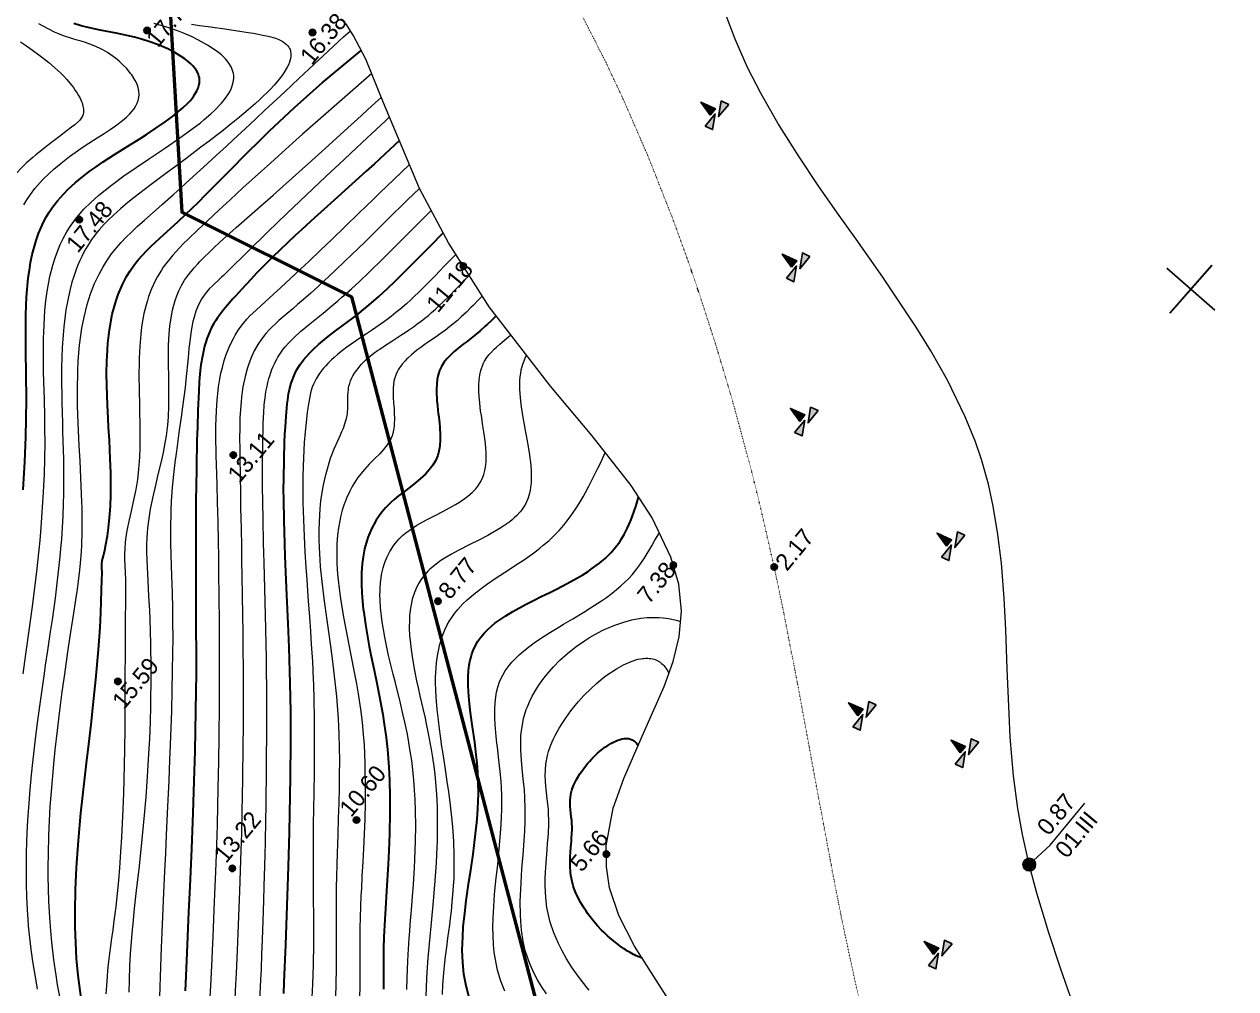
# Model space of a CAD drawing. Header units: millimetres. Extents: x -2893842 to -949497, y -1203244 to 262218.
# Drawn here: x -1978376 to -1921359, y -216371 to -170964 of the extents above; entities that cross this region are included whole.
import ezdxf

# ---------------------------------------------------------------- set-up
doc = ezdxf.new("R2010")
doc.units = ezdxf.units.MM
doc.linetypes.add('g5_366', pattern=[0.85, 0.1, -0.75])
doc.layers.get('0').update_dxf_attribs({"lineweight": 5})
for name, color, linetype in [('!!!_ Размеры', 7, 'Continuous'), ('02_сетка', 253, 'Continuous'), ('10_Границы покрытий и угодий', 253, 'Continuous'), ('11_Гидрография', 253, 'Continuous'), ('12_Рельеф', 253, 'Continuous'), ('19_Горизонтали', 253, 'Continuous'), ('61_Отметки высоты поверхности', 253, 'Continuous'), ('62_Отметки высоты уреза воды и дна водоемов', 253, 'Continuous'), ('65_Границы', 253, 'Continuous')]:
    doc.layers.add(name, color=color, linetype=linetype)
doc.styles.add('LIKE17', font='d431.shx')
doc.styles.add('LIKE36', font='pragmai.shx')
doc.linetypes.add('g5_332', pattern='A,0.001,[18,GUGK_2005.shx,S=10,R=180,X=0,Y=0],0.5', length=0.501)

# ---------------------------------------------------------------- blocks, each defined once
blk = doc.blocks.new('BL_333')
at = {"color": 0}
for p, q in [((0, -3), (0, 3)), ((-3, 0), (3, 0))]:
    blk.add_line(p, q, dxfattribs=at)
blk = doc.blocks.new('g5_330')
blk.add_hatch(color=0).paths.add_polyline_path([(-0.15, 0, 1), (0.15, 0, 1)])
at = {"color": 0}
blk.add_circle((0, 0), 0.15, dxfattribs=at)
blk = doc.blocks.new('g5_213')
h = blk.add_hatch(color=255)
edge = h.paths.add_edge_path()
edge.add_arc((0, 0), 0.263, 0, 360)
at = {"color": 92}
blk.add_circle((0, 0), 0.3, dxfattribs=at)
blk = doc.blocks.new('g5_348b')
for points in [[(-0.194, 0.15), (0.194, 0.15), (0, 0.874)], [(-0.75, 0), (-0.649, -0.375), (0, 0)], [(0.75, -0.2), (0.649, 0.175), (0, -0.2)]]:
    blk.add_hatch(color=0).paths.add_polyline_path(points)
at = {"color": 0}
for points in [[(-0.194, 0.15), (0.194, 0.15), (0, 0.874)], [(-0.75, 0), (-0.649, -0.375), (0, 0)], [(0.75, -0.2), (0.649, 0.175), (0, -0.2)]]:
    blk.add_lwpolyline(points, close=True, dxfattribs=at)
blk = doc.blocks.new('Топо_07.04.17')
at = {"layer": '02_сетка', "linetype": 'Continuous'}
for p, q in [((-2411, -71739), (-4428, -69517)), ((-4530, -71636), (-2309, -69620))]:
    blk.add_line(p, q, dxfattribs=at)
at = {"layer": '10_Границы покрытий и угодий', "linetype": 'Continuous', "lineweight": 20}
blk.add_lwpolyline([(-12635, -103790), (-13119, -101687), (-13479, -99981), (-13826, -98064), (-14026, -96684), (-14179, -95243), (-14259, -94002), (-14287, -92455), (-14234, -90617), (-14172, -89523), (-14018, -87407), (-13879, -85570), (-13788, -84094), (-13731, -82434), (-13737, -81076), (-13807, -79723), (-13917, -78672), (-14113, -77480), (-14302, -76625), (-14643, -75401), (-15280, -73593), (-15897, -72134), (-16455, -70944), (-17758, -68423), (-18808, -66509), (-19531, -65197), (-20292, -63792), (-21036, -62357), (-21843, -60676), (-22473, -59210), (-22966, -57897), (-23405, -56510), (-23756, -55152)], dxfattribs=at)
at = {"layer": '10_Границы покрытий и угодий', "linetype": 'g5_366', "lineweight": 20}
blk.add_lwpolyline([(-22417, -104326), (-22753, -101549), (-23047, -98605), (-23184, -97002), (-23520, -92443), (-23896, -87005), (-24191, -83328), (-24373, -81409), (-24725, -78301), (-24972, -76451), (-25449, -73354), (-25881, -70926), (-26379, -68434), (-26756, -66718), (-27258, -64623), (-28074, -61584), (-28955, -58707), (-29581, -56866), (-30540, -54305)], dxfattribs=at)
at = {"layer": '11_Гидрография', "linetype": 'Continuous', "lineweight": 20, "flags": 128}
blk.add_lwpolyline([(-14026, -96684), (-12946, -95883), (-11107, -94108)], dxfattribs=at)
at = {"layer": '12_Рельеф', "linetype": 'g5_332', "lineweight": 20}
blk.add_lwpolyline([(-29829, -104720), (-32920, -98410), (-33485, -96894), (-33773, -95540), (-33801, -94542), (-33705, -93554), (-33182, -91841), (-32533, -90498), (-31442, -88630), (-30147, -86421), (-29593, -85289), (-29183, -84174), (-28942, -82986), (-28930, -81699), (-29149, -80395), (-29825, -78454), (-30635, -76835), (-32185, -74309), (-33875, -71771), (-36314, -67726), (-37886, -64520), (-38953, -61816), (-40176, -57618), (-40775, -55485), (-41236, -54300), (-41528, -53715)], dxfattribs=at)
at = {"layer": '19_Горизонтали', "linetype": 'Continuous', "lineweight": 20}
for points in [[(-56834, -52846), (-56622, -53025), (-56309, -53307), (-56045, -53556), (-55936, -53660), (-55751, -53838), (-55618, -53968), (-55376, -54220), (-55115, -54520), (-54990, -54679), (-54865, -54851), (-54740, -55038), (-54664, -55160), (-54601, -55267), (-54525, -55406), (-54450, -55556), (-54400, -55668), (-54360, -55769), (-54320, -55882), (-54299, -55955), (-54279, -56033), (-54253, -56190), (-54246, -56307), (-54253, -56418), (-54268, -56496), (-54286, -56558), (-54333, -56659), (-54434, -56788), (-54494, -56842), (-54737, -57010), (-54893, -57106), (-55113, -57241), (-55508, -57477), (-55854, -57684), (-56132, -57852), (-56406, -58020), (-56712, -58215), (-56872, -58321), (-57186, -58539), (-57283, -58611), (-57885, -59105)], [(-57533, -60487), (-57369, -60266), (-57177, -60038), (-56943, -59789), (-56515, -59400), (-56196, -59150), (-55950, -58974), (-55580, -58730), (-55151, -58472), (-54747, -58249), (-54456, -58096), (-54177, -57955), (-53750, -57746), (-53410, -57581), (-53096, -57422), (-52836, -57282), (-52474, -57066), (-52277, -56931), (-52109, -56800), (-51997, -56700), (-51877, -56577), (-51775, -56451), (-51699, -56335), (-51638, -56214), (-51591, -56080), (-51563, -55943), (-51555, -55779), (-51573, -55607), (-51618, -55416), (-51674, -55256), (-51803, -54983), (-51847, -54905), (-52007, -54659), (-52160, -54459), (-52316, -54279), (-52478, -54112), (-52817, -53813), (-53020, -53661), (-53140, -53581), (-53306, -53479), (-53550, -53346), (-53795, -53228), (-53996, -53139), (-54168, -53064), (-54367, -52979), (-54453, -52942), (-54737, -52813), (-54869, -52748), (-55039, -52657), (-55184, -52571), (-55445, -52397), (-55692, -52228), (-55878, -52108)], [(-60067, -82422), (-59831, -81519), (-59520, -80319), (-59297, -79437), (-59088, -78588), (-58878, -77704), (-58655, -76713), (-58563, -76282), (-58439, -75675), (-58138, -74037), (-58004, -73184), (-57907, -72503), (-57807, -71701), (-57742, -71099), (-57684, -70494), (-57615, -69710), (-57543, -68877), (-57499, -68383), (-57449, -67877), (-57385, -67298), (-57325, -66827), (-57287, -66557), (-57112, -65537), (-57014, -65089), (-56908, -64666), (-56698, -63977), (-56506, -63465), (-56357, -63127), (-56217, -62845), (-56048, -62541), (-55879, -62271), (-55669, -61976), (-55522, -61790), (-55206, -61438), (-55049, -61283), (-54753, -61016), (-54402, -60735), (-53974, -60429), (-53343, -60029), (-52711, -59668), (-52093, -59337), (-51464, -59012), (-50908, -58726), (-50609, -58572), (-49887, -58188), (-49279, -57846), (-48851, -57587), (-48649, -57458), (-48308, -57224), (-48121, -57084), (-47764, -56787), (-47673, -56701), (-47539, -56564), (-47418, -56424), (-47314, -56288), (-47230, -56157), (-47160, -56024), (-47093, -55856), (-47054, -55696), (-47040, -55547), (-47042, -55450), (-47073, -55257), (-47104, -55158), (-47172, -55001), (-47232, -54892), (-47337, -54734), (-47505, -54528), (-47636, -54390), (-47808, -54229), (-48097, -53990), (-48497, -53706), (-48780, -53528), (-49163, -53309), (-49386, -53191), (-49871, -52958), (-50286, -52781), (-50489, -52702)], [(-48747, -52925), (-48374, -53025), (-47979, -53129), (-47108, -53357), (-46826, -53431), (-46521, -53512), (-46137, -53615), (-45892, -53683), (-45464, -53813), (-45464, -53813), (-45216, -53898), (-45096, -53944), (-44986, -53990), (-44888, -54035), (-44807, -54075), (-44736, -54113), (-44585, -54211), (-44544, -54243), (-44472, -54306), (-44408, -54375), (-44356, -54444), (-44356, -54444), (-44311, -54521), (-44283, -54586), (-44269, -54632), (-44252, -54710), (-44247, -54840), (-44253, -54902), (-44266, -54975), (-44289, -55058), (-44354, -55219), (-44418, -55338), (-44489, -55449), (-44674, -55689), (-44795, -55826), (-44935, -55969), (-45185, -56203), (-45407, -56393), (-45518, -56483), (-45836, -56731), (-45954, -56819), (-46190, -56990), (-46540, -57234), (-46995, -57536), (-47414, -57805), (-47891, -58101), (-48156, -58263), (-48538, -58493), (-48952, -58737), (-49414, -59008), (-49726, -59190), (-50023, -59362), (-50250, -59494), (-50668, -59737), (-50998, -59928), (-51550, -60253), (-51769, -60384), (-52124, -60598), (-52492, -60826), (-52768, -61003), (-53049, -61190), (-53423, -61455), (-53680, -61652), (-53881, -61816), (-54150, -62054), (-54274, -62174), (-54423, -62327), (-54559, -62477), (-54671, -62609), (-54857, -62847), (-55005, -63057), (-55105, -63209), (-55220, -63397), (-55349, -63625), (-55457, -63834), (-55610, -64156), (-55699, -64363), (-55824, -64680), (-55946, -65026), (-56020, -65256), (-56128, -65626), (-56259, -66142), (-56319, -66406), (-56396, -66778), (-56501, -67371), (-56571, -67825), (-56636, -68296), (-56669, -68570), (-56712, -68942), (-56729, -69097), (-56768, -69482), (-56819, -70019), (-56845, -70318), (-56901, -70978), (-56929, -71308), (-56964, -71729), (-57003, -72188), (-57038, -72574), (-57067, -72884), (-57128, -73467), (-57178, -73901), (-57219, -74222), (-57283, -74683), (-57365, -75222), (-57414, -75524), (-57557, -76319), (-57614, -76611), (-57720, -77128), (-57842, -77686), (-58064, -78633), (-58168, -79055), (-58424, -80055), (-58570, -80608), (-58799, -81468), (-58978, -82140), (-59078, -82518), (-59221, -83061), (-59471, -84027), (-59636, -84680), (-59816, -85410), (-60096, -86615), (-60222, -87188), (-60363, -87862), (-60489, -88505), (-60597, -89089), (-60677, -89558), (-60789, -90261), (-60874, -90861), (-60955, -91507), (-61039, -92314), (-61083, -92841), (-61125, -93483), (-61147, -93941), (-61157, -94233), (-61168, -94940), (-61166, -95349), (-61152, -95927), (-61115, -96667), (-61070, -97243)], [(-60021, -98194), (-60101, -97154), (-60123, -96696), (-60143, -95971), (-60143, -95120), (-60132, -94588), (-60107, -93967), (-60060, -93193), (-59957, -92014), (-59906, -91547), (-59841, -91015), (-59714, -90105), (-59496, -88776), (-59366, -88070), (-59111, -86812), (-58966, -86143), (-58763, -85258), (-58540, -84326), (-58327, -83473), (-58119, -82663), (-57849, -81639), (-57630, -80823), (-57369, -79860), (-57149, -79047), (-57102, -78870), (-56976, -78378), (-56855, -77871), (-56785, -77544), (-56686, -77030), (-56634, -76719), (-56543, -76086), (-56471, -75464), (-56423, -74963), (-56401, -74703), (-56319, -73554), (-56271, -72756), (-56229, -72052), (-56184, -71337), (-56131, -70611), (-56089, -70127), (-56020, -69450), (-55900, -68535), (-55824, -68070), (-55681, -67354), (-55479, -66565), (-55319, -66057), (-55105, -65488), (-54891, -65010), (-54646, -64546), (-54391, -64131), (-54165, -63811), (-53925, -63509), (-53695, -63250), (-53442, -62996), (-53191, -62768), (-52940, -62557), (-52654, -62333), (-52350, -62108), (-51977, -61841), (-51681, -61635), (-51045, -61190), (-50491, -60798), (-50114, -60529), (-49663, -60205), (-49294, -59938), (-48936, -59678), (-48292, -59208), (-47759, -58816), (-47409, -58558), (-46789, -58100), (-46238, -57692), (-45765, -57341), (-44738, -56580), (-44013, -56044), (-43489, -55656), (-42488, -54917), (-41956, -54524), (-41695, -54331), (-41348, -54075)], [(-40577, -56189), (-41958, -57150), (-42917, -57819), (-44131, -58669), (-44627, -59018), (-45397, -59563), (-45789, -59842), (-46245, -60168), (-47202, -60859), (-47865, -61342), (-48425, -61754), (-49051, -62219), (-49542, -62587), (-50039, -62965), (-50290, -63164), (-50486, -63324), (-50839, -63632), (-50988, -63772), (-51141, -63925), (-51349, -64149), (-51455, -64272), (-51668, -64548), (-51796, -64734), (-52017, -65099), (-52189, -65433), (-52272, -65616), (-52380, -65878), (-52502, -66215), (-52606, -66549), (-52685, -66838), (-52763, -67165), (-52871, -67709), (-52961, -68275), (-53000, -68569), (-53049, -68976), (-53138, -69855), (-53186, -70393), (-53221, -70772), (-53278, -71365), (-53333, -71874), (-53409, -72468), (-53476, -72899), (-53580, -73462), (-53688, -73937), (-53814, -74397), (-53903, -74679), (-53903, -74679), (-54170, -75445), (-54334, -75913), (-54408, -76139), (-54474, -76357), (-54535, -76577), (-54589, -76803), (-54649, -77115), (-54682, -77350), (-54716, -77662), (-54732, -77864), (-54760, -78251), (-54780, -78545), (-54815, -78933), (-54844, -79199), (-54897, -79630), (-54991, -80374), (-55076, -81066), (-55209, -82179), (-55289, -82867), (-55356, -83435), (-55441, -84162), (-55521, -84838), (-55602, -85514), (-55726, -86503), (-55911, -87894), (-56002, -88533), (-56114, -89285), (-56325, -90580), (-56447, -91266), (-56588, -92014), (-56706, -92599), (-56968, -93798), (-57047, -94133), (-57124, -94452), (-57229, -94875), (-57354, -95364), (-57421, -95632), (-57504, -95964), (-57592, -96333), (-57651, -96589), (-57690, -96766), (-57741, -97007), (-57825, -97451), (-57887, -97835)], [(-56784, -97872), (-56717, -97320), (-56618, -96643), (-56521, -96072), (-56307, -94974), (-56250, -94706), (-56092, -93987), (-55872, -93023), (-55676, -92175), (-55470, -91264), (-55132, -89673), (-54965, -88830), (-54787, -87883), (-54603, -86831), (-54489, -86136), (-54368, -85344), (-54266, -84626), (-54204, -84165), (-54131, -83584), (-54044, -82829), (-53934, -81739), (-53875, -81067), (-53836, -80562), (-53806, -80135), (-53764, -79450), (-53727, -78735), (-53664, -77762), (-53627, -77373), (-53585, -77025), (-53539, -76713), (-53500, -76489), (-53457, -76272), (-53350, -75824), (-53228, -75393), (-53066, -74894), (-52836, -74245), (-52730, -73955), (-52638, -73702), (-52426, -73107), (-52325, -72809), (-52243, -72551), (-52164, -72289), (-52096, -72046), (-51977, -71551), (-51902, -71167), (-51825, -70669), (-51735, -69904), (-51692, -69465), (-51665, -69181), (-51633, -68838), (-51588, -68403), (-51548, -68063), (-51515, -67819), (-51429, -67290), (-51357, -66943), (-51307, -66736), (-51149, -66210), (-51061, -65976), (-50970, -65766), (-50872, -65563), (-50748, -65340), (-50570, -65067), (-50420, -64870), (-50218, -64640), (-49911, -64339), (-49722, -64172), (-49603, -64071), (-48907, -63524), (-48579, -63278), (-47732, -62670), (-46636, -61910), (-45834, -61353), (-45160, -60880), (-44011, -60063), (-43156, -59449), (-41988, -58607), (-41300, -58109), (-40946, -57854), (-40251, -57352)], [(-39975, -58311), (-40187, -58471), (-40912, -59016), (-41129, -59178), (-41968, -59805), (-42317, -60065), (-43266, -60773), (-43936, -61273), (-44622, -61788), (-45290, -62294), (-45788, -62673), (-46280, -63051), (-46660, -63345), (-46938, -63562), (-47448, -63963), (-47448, -63963), (-48180, -64542), (-48355, -64680), (-48579, -64853), (-48677, -64928), (-48830, -65044), (-49073, -65224), (-49146, -65278), (-49296, -65394), (-49385, -65469), (-49538, -65615), (-49710, -65814), (-49786, -65916), (-49835, -65986), (-49918, -66118), (-50059, -66381), (-50178, -66650), (-50249, -66838), (-50332, -67089), (-50415, -67378), (-50508, -67759), (-50581, -68092), (-50669, -68518), (-50887, -69530), (-50971, -69891), (-51080, -70337), (-51191, -70780), (-51311, -71253), (-51466, -71853), (-51657, -72596), (-51739, -72924), (-51839, -73337), (-51968, -73893), (-52096, -74492), (-52217, -75131), (-52287, -75552), (-52412, -76485), (-52477, -77102), (-52570, -78162), (-52606, -78616), (-52669, -79423), (-52732, -80163), (-52787, -80723), (-52884, -81604), (-52955, -82196), (-53073, -83105), (-53190, -83967), (-53329, -84953), (-53562, -86529), (-53668, -87222), (-53818, -88188), (-54010, -89398), (-54222, -90715), (-54359, -91568), (-54497, -92421), (-54657, -93419), (-54830, -94512), (-54950, -95281), (-55056, -95964), (-55191, -96861), (-55327, -97786), (-55466, -98769)], [(-53024, -98540), (-52938, -98012), (-52737, -96764), (-52673, -96369), (-52573, -95736), (-52375, -94477), (-52208, -93393), (-52101, -92693), (-52043, -92306), (-51853, -91019), (-51777, -90493), (-51542, -88815), (-51374, -87559), (-51220, -86357), (-51051, -84964), (-50954, -84144), (-50851, -83235), (-50747, -82307), (-50620, -81143), (-50472, -79743), (-50382, -78870), (-50292, -77964), (-50228, -77298), (-50136, -76313), (-50059, -75446), (-49985, -74589), (-49946, -74114), (-49874, -73230), (-49784, -72297), (-49732, -71848), (-49629, -71140), (-49536, -70633), (-49443, -70209), (-49400, -70039), (-49323, -69756), (-49214, -69410), (-49119, -69144), (-48993, -68832), (-48892, -68609), (-48775, -68380), (-48657, -68168), (-48451, -67848), (-48345, -67700), (-48161, -67470), (-47972, -67263), (-47723, -67025), (-47554, -66883), (-47238, -66641), (-46769, -66304), (-46362, -66012), (-45953, -65714), (-44950, -64972), (-44502, -64636), (-43901, -64182), (-43303, -63726), (-42644, -63221), (-41901, -62648), (-41176, -62090), (-40842, -61832), (-39712, -60964), (-39294, -60646)], [(-38953, -61816), (-39568, -62292), (-39913, -62561), (-40276, -62846), (-40769, -63234), (-41255, -63616), (-41800, -64042), (-42482, -64571), (-42805, -64817), (-43346, -65226), (-43346, -65226), (-44198, -65854), (-44198, -65854), (-44594, -66138), (-44962, -66396), (-45273, -66610), (-45516, -66775), (-45906, -67037), (-46226, -67258), (-46388, -67376), (-46576, -67519), (-46707, -67626), (-46899, -67793), (-47139, -68034), (-47333, -68261), (-47539, -68545), (-47697, -68801), (-47866, -69120), (-47968, -69344), (-48107, -69695), (-48258, -70162), (-48321, -70393), (-48381, -70637), (-48428, -70848), (-48561, -71581), (-48625, -72027), (-48695, -72610), (-48734, -72983), (-48776, -73395), (-48873, -74385), (-48940, -75076), (-49010, -75808), (-49102, -76784), (-49180, -77623), (-49240, -78259), (-49393, -79864), (-49494, -80898), (-49562, -81578), (-49637, -82302), (-49762, -83474), (-49842, -84205), (-49923, -84918), (-50052, -86020), (-50169, -86983), (-50354, -88451), (-50471, -89338), (-50557, -89980), (-50703, -91031), (-50817, -91836), (-50882, -92292), (-51096, -93740), (-51096, -93740), (-51393, -95689), (-51520, -96499), (-51690, -97570), (-51769, -98059), (-52048, -99770)], [(-50725, -98958), (-50568, -97996), (-50487, -97486), (-50383, -96824), (-50276, -96126), (-50146, -95263), (-50077, -94792), (-50006, -94307), (-49910, -93630), (-49779, -92693), (-49708, -92176), (-49627, -91577), (-49490, -90551), (-49404, -89888), (-49318, -89222), (-49257, -88740), (-49182, -88139), (-49116, -87604), (-48997, -86618), (-48937, -86111), (-48839, -85249), (-48722, -84167), (-48681, -83774), (-48605, -83014), (-48473, -81603), (-48310, -79718), (-48207, -78508), (-48125, -77577), (-48025, -76478), (-47944, -75649), (-47871, -74941), (-47769, -74014), (-47647, -72997), (-47512, -71991), (-47425, -71463), (-47364, -71150), (-47328, -70988), (-47288, -70818), (-47237, -70620), (-47185, -70439), (-47127, -70256), (-47069, -70090), (-46999, -69909), (-46947, -69787), (-46883, -69646), (-46816, -69512), (-46754, -69397), (-46669, -69252), (-46606, -69154), (-46536, -69052), (-46466, -68957), (-46290, -68745), (-46174, -68621), (-46074, -68522), (-45884, -68349), (-45645, -68154), (-45255, -67871), (-45112, -67774), (-44992, -67694), (-44793, -67566), (-44454, -67353), (-44111, -67137), (-43908, -67006), (-43669, -66849), (-43364, -66644), (-43160, -66502), (-42944, -66352), (-42665, -66152), (-42254, -65851), (-41790, -65502), (-41592, -65350), (-41196, -65043), (-40876, -64792), (-40550, -64533), (-40218, -64269), (-39484, -63681), (-39159, -63422), (-38859, -63184), (-38519, -62917)], [(-37604, -65096), (-37877, -65320), (-38103, -65509), (-38241, -65623), (-38433, -65783), (-38687, -65992), (-39022, -66266), (-39299, -66487), (-39560, -66690), (-39737, -66824), (-39952, -66983), (-40177, -67145), (-40512, -67374), (-40712, -67504), (-40963, -67661), (-41299, -67859), (-41510, -67976), (-41941, -68205), (-42207, -68342), (-42529, -68508), (-42760, -68629), (-43192, -68865), (-43418, -68998), (-43649, -69143), (-43845, -69276), (-43981, -69374), (-44167, -69520), (-44278, -69615), (-44386, -69714), (-44466, -69792), (-44567, -69897), (-44681, -70030), (-44793, -70175), (-44873, -70292), (-44947, -70413), (-45019, -70547), (-45107, -70742), (-45139, -70824), (-45164, -70897), (-45217, -71065), (-45265, -71238), (-45385, -71696), (-45498, -72171), (-45593, -72605), (-45690, -73097), (-45811, -73800), (-45871, -74193), (-45937, -74671), (-46001, -75192), (-46074, -75895), (-46111, -76300), (-46198, -77484), (-46241, -78216), (-46276, -78937), (-46302, -79521), (-46332, -80296), (-46342, -80542), (-46371, -81274), (-46399, -81969), (-46427, -82561), (-46470, -83378), (-46525, -84220), (-46541, -84440), (-46603, -85184), (-46684, -86028), (-46754, -86687), (-46800, -87092), (-46909, -88010), (-46989, -88650), (-47091, -89446), (-47209, -90358), (-47281, -90923), (-47415, -91998), (-47568, -93341), (-47639, -94026), (-47697, -94584), (-47761, -95212), (-47852, -96045), (-47915, -96591), (-48044, -97580), (-48179, -98474), (-48285, -99093)], [(-47228, -99606), (-47092, -98762), (-46951, -97713), (-46866, -96985), (-46780, -96195), (-46682, -95284), (-46540, -94100), (-46314, -92483), (-46186, -91620), (-46073, -90852), (-45974, -90164), (-45871, -89413), (-45795, -88807), (-45721, -88176), (-45602, -86926), (-45552, -86201), (-45509, -85153), (-45509, -85153), (-45512, -83488), (-45530, -82761), (-45554, -81973), (-45576, -81189), (-45590, -80499), (-45594, -79688), (-45582, -78989), (-45569, -78657), (-45536, -78095), (-45503, -77701), (-45452, -77244), (-45351, -76568), (-45297, -76282), (-45215, -75910), (-45038, -75253), (-44950, -74980), (-44836, -74665), (-44537, -73967), (-44462, -73816), (-44320, -73548), (-44113, -73193), (-43956, -72932), (-43870, -72784), (-43783, -72625), (-43686, -72430), (-43642, -72331), (-43586, -72187), (-43544, -72059), (-43517, -71959), (-43501, -71888), (-43482, -71784), (-43457, -71621), (-43438, -71463), (-43427, -71366), (-43412, -71236), (-43394, -71105), (-43378, -71004), (-43345, -70854), (-43325, -70782), (-43298, -70700), (-43249, -70576), (-43191, -70456), (-43114, -70322), (-43057, -70237), (-42968, -70118), (-42918, -70058), (-42724, -69856), (-42607, -69751), (-42398, -69585), (-42264, -69489), (-42145, -69410), (-41955, -69292), (-41770, -69184), (-41656, -69121), (-41370, -68969), (-41059, -68812), (-40608, -68590), (-40338, -68455), (-40221, -68395), (-39964, -68259), (-39790, -68162), (-39573, -68034), (-39385, -67917), (-39211, -67805), (-39047, -67694), (-38861, -67563), (-38703, -67449), (-38430, -67242), (-38187, -67051), (-38051, -66942), (-37871, -66795), (-37632, -66597), (-37476, -66466), (-37299, -66317), (-37165, -66205), (-37091, -66143)], [(-36581, -67182), (-36800, -67362), (-37063, -67576), (-37181, -67670), (-37415, -67852), (-37677, -68047), (-37881, -68193), (-38259, -68442), (-38487, -68581), (-38759, -68735), (-38959, -68843), (-39288, -69018), (-39411, -69084), (-39515, -69141), (-39736, -69263), (-39934, -69379), (-40079, -69470), (-40214, -69559), (-40399, -69694), (-40443, -69729), (-40543, -69811), (-40686, -69943), (-40782, -70043), (-40848, -70120), (-40910, -70200), (-40972, -70288), (-41031, -70385), (-41133, -70599), (-41146, -70634), (-41175, -70721), (-41209, -70852), (-41242, -71016), (-41257, -71113), (-41280, -71338), (-41289, -71467), (-41302, -71717), (-41306, -71840), (-41313, -72010), (-41322, -72191), (-41345, -72472), (-41378, -72706), (-41397, -72805), (-41444, -72986), (-41501, -73143), (-41545, -73240), (-41603, -73345), (-41706, -73498), (-41830, -73649), (-41949, -73773), (-42112, -73925), (-42220, -74017), (-42468, -74219), (-42559, -74290), (-42769, -74458), (-43015, -74669), (-43206, -74853), (-43362, -75018), (-43534, -75219), (-43679, -75408), (-43823, -75616), (-44006, -75919), (-44115, -76126), (-44150, -76197), (-44269, -76461), (-44383, -76757), (-44424, -76875), (-44538, -77259), (-44620, -77600), (-44661, -77801), (-44698, -78014), (-44742, -78315), (-44785, -78710), (-44801, -78901), (-44820, -79230), (-44832, -79576), (-44833, -80238), (-44825, -80587), (-44813, -80884), (-44781, -81477), (-44747, -81970), (-44640, -83292), (-44574, -84107), (-44534, -84664), (-44506, -85133), (-44477, -85866), (-44477, -85866), (-44471, -86479), (-44479, -87063), (-44498, -87558), (-44551, -88410), (-44674, -89654), (-44749, -90262), (-44861, -91053), (-44861, -91053), (-45075, -92404), (-45179, -93023), (-45291, -93688), (-45385, -94254), (-45442, -94602), (-45593, -95595), (-45663, -96115), (-45769, -97001), (-45769, -97001), (-45864, -97872), (-45923, -98386), (-45982, -98869), (-46042, -99320)], [(-43793, -99219), (-43720, -98680), (-43662, -98295), (-43598, -97902), (-43546, -97600), (-43409, -96844), (-43346, -96509), (-43290, -96216), (-43222, -95865), (-43119, -95339), (-43034, -94896), (-42934, -94360), (-42879, -94061), (-42796, -93587), (-42600, -92328), (-42508, -91596), (-42439, -90912), (-42399, -90387), (-42374, -89934), (-42357, -89466), (-42350, -88978), (-42353, -88543), (-42366, -88090), (-42386, -87685), (-42414, -87291), (-42469, -86701), (-42512, -86313), (-42575, -85799), (-42705, -84825), (-42761, -84404), (-42811, -84023), (-42873, -83505), (-42923, -83031), (-42958, -82633), (-42999, -81891), (-42999, -81238), (-42980, -80874), (-42955, -80614), (-42935, -80449), (-42917, -80332), (-42865, -80054), (-42815, -79841), (-42769, -79680), (-42706, -79489), (-42666, -79381), (-42599, -79220), (-42533, -79082), (-42480, -78982), (-42420, -78876), (-42367, -78790), (-42267, -78645), (-42198, -78553), (-42087, -78421), (-41954, -78281), (-41775, -78118), (-41581, -77969), (-41422, -77864), (-41248, -77761), (-41080, -77673), (-40856, -77565), (-40563, -77437), (-40350, -77352), (-40123, -77263), (-39884, -77173), (-39602, -77065), (-39205, -76908), (-38950, -76799), (-38747, -76704), (-38572, -76615), (-38316, -76467), (-38104, -76322), (-37915, -76167), (-37805, -76060), (-37671, -75903), (-37600, -75802), (-37522, -75669), (-37460, -75542), (-37390, -75361), (-37345, -75210), (-37290, -74960), (-37265, -74792), (-37239, -74535), (-37223, -74094), (-37224, -73861), (-37231, -73552), (-37243, -73260), (-37264, -72767), (-37271, -72542), (-37276, -72183), (-37270, -71852), (-37257, -71645), (-37239, -71456), (-37217, -71288), (-37154, -70980), (-37119, -70854), (-37054, -70667), (-36906, -70363), (-36834, -70251), (-36708, -70091), (-36578, -69959), (-36476, -69868), (-36317, -69742), (-36187, -69648), (-36024, -69537), (-35902, -69456), (-35676, -69304), (-35574, -69232), (-35457, -69148)], [(-34835, -70179), (-34904, -70295), (-34996, -70450), (-35071, -70602), (-35118, -70714), (-35170, -70857), (-35212, -70996), (-35255, -71168), (-35288, -71339), (-35318, -71540), (-35339, -71740), (-35353, -71950), (-35360, -72151), (-35361, -72430), (-35358, -72578), (-35348, -72871), (-35336, -73087), (-35321, -73333), (-35294, -73701), (-35277, -73935), (-35257, -74201), (-35246, -74381), (-35222, -74852), (-35218, -75022), (-35216, -75210), (-35218, -75388), (-35228, -75624), (-35237, -75754), (-35261, -75980), (-35295, -76193), (-35310, -76271), (-35374, -76521), (-35443, -76718), (-35531, -76914), (-35531, -76914), (-35673, -77151), (-35808, -77323), (-35877, -77399), (-35966, -77487), (-36131, -77630), (-36271, -77737), (-36361, -77799), (-36499, -77887), (-36745, -78028), (-37030, -78170), (-37344, -78310), (-37597, -78413), (-38081, -78598), (-38449, -78733), (-39063, -78964), (-39403, -79102), (-39768, -79268), (-39921, -79345), (-40166, -79481), (-40486, -79692), (-40586, -79769), (-40847, -80009), (-40960, -80135), (-41077, -80282), (-41223, -80501), (-41278, -80595), (-41331, -80694), (-41467, -80997), (-41558, -81257), (-41601, -81405), (-41677, -81732), (-41718, -81971), (-41759, -82305), (-41787, -82705), (-41793, -82914), (-41793, -83348), (-41783, -83674), (-41748, -84256), (-41697, -84843), (-41664, -85168), (-41622, -85557), (-41554, -86165), (-41504, -86625), (-41474, -86905), (-41431, -87360), (-41375, -88122), (-41358, -88504), (-41347, -88944), (-41346, -89299), (-41348, -89502), (-41373, -90239), (-41412, -90845), (-41456, -91343), (-41539, -92071), (-41587, -92432), (-41684, -93071), (-41748, -93456), (-41939, -94485), (-42124, -95396), (-42263, -96058), (-42506, -97209), (-42641, -97876), (-42720, -98287), (-42812, -98792), (-42888, -99247), (-42993, -99965)], [(-42152, -99641), (-42080, -99180), (-41940, -98473), (-41872, -98170), (-41805, -97883), (-41702, -97457), (-41601, -97048), (-41446, -96421), (-41379, -96140), (-41297, -95793), (-41205, -95380), (-41133, -95034), (-41056, -94625), (-41001, -94300), (-40924, -93750), (-40890, -93454), (-40866, -93209), (-40816, -92545), (-40793, -92062), (-40782, -91703), (-40777, -91407), (-40776, -90832), (-40783, -90304), (-40788, -90083), (-40796, -89819), (-40827, -88924), (-40852, -88290), (-40861, -88042), (-40878, -87552), (-40886, -87202), (-40892, -86795), (-40891, -86281), (-40873, -85698), (-40853, -85377), (-40823, -85031), (-40791, -84764), (-40723, -84338), (-40674, -84099), (-40625, -83892), (-40567, -83684), (-40498, -83466), (-40441, -83307), (-40383, -83162), (-40302, -82976), (-40105, -82602), (-39967, -82386), (-39840, -82208), (-39720, -82058), (-39570, -81889), (-39392, -81712), (-39131, -81486), (-38899, -81310), (-38475, -81028), (-38118, -80818), (-37921, -80708), (-37427, -80448), (-36834, -80147), (-36456, -79956), (-36064, -79752), (-35612, -79505), (-35475, -79426), (-35239, -79284), (-35055, -79168), (-34777, -78982), (-34542, -78809), (-34229, -78555), (-33993, -78341), (-33821, -78172), (-33588, -77924), (-33251, -77528), (-33102, -77338), (-32938, -77119), (-32799, -76925), (-32609, -76649), (-32472, -76443), (-32321, -76211), (-32089, -75845), (-32010, -75718), (-31872, -75497), (-31663, -75161)], [(-39214, -99816), (-39350, -99338), (-39450, -98795), (-39508, -97961), (-39502, -97576), (-39436, -96755), (-39383, -96360), (-39183, -95247), (-39051, -94621), (-38881, -93853), (-38762, -93311), (-38615, -92604), (-38505, -92009), (-38447, -91652), (-38397, -91311), (-38359, -91007), (-38321, -90636), (-38294, -90285), (-38279, -89989), (-38268, -89517), (-38268, -88846), (-38271, -88494), (-38273, -88167), (-38272, -87856), (-38258, -87298), (-38239, -86988), (-38214, -86731), (-38186, -86516), (-38115, -86135), (-38051, -85894), (-38021, -85796), (-37933, -85558), (-37820, -85320), (-37764, -85220), (-37642, -85031), (-37498, -84842), (-37284, -84607), (-37143, -84473), (-37013, -84360), (-36765, -84166), (-36546, -84013), (-36272, -83840), (-36006, -83686), (-35635, -83490), (-35177, -83266), (-34768, -83077), (-34531, -82970), (-34060, -82760), (-33511, -82511), (-33175, -82352), (-32807, -82170), (-32630, -82078), (-32379, -81941), (-32150, -81810), (-31983, -81708), (-31860, -81630), (-31643, -81483), (-31230, -81169), (-31055, -81017), (-30801, -80768), (-30645, -80599), (-30412, -80323), (-29986, -79770), (-29806, -79528), (-29563, -79207)], [(-37286, -100161), (-37478, -99791), (-37628, -99460), (-37749, -99155), (-37848, -98864), (-37918, -98624), (-37983, -98359), (-38039, -98073), (-38067, -97882), (-38098, -97593), (-38120, -97052), (-38118, -96868), (-38093, -96369), (-38020, -95687), (-37939, -95145), (-37884, -94819), (-37772, -94213), (-37702, -93853), (-37646, -93562), (-37518, -92881), (-37440, -92436), (-37373, -91998), (-37334, -91712), (-37299, -91401), (-37254, -90855), (-37239, -90500), (-37230, -89986), (-37225, -89504), (-37216, -89105), (-37192, -88628), (-37161, -88305), (-37108, -87948), (-37064, -87733), (-36898, -87170), (-36722, -86764), (-36659, -86642), (-36535, -86424), (-36374, -86173), (-36139, -85854), (-35964, -85642), (-35737, -85392), (-35453, -85112), (-35227, -84910), (-34889, -84637), (-34492, -84353), (-34049, -84076), (-33634, -83852), (-33377, -83728), (-33117, -83614), (-32719, -83462), (-32416, -83363), (-32129, -83284), (-31700, -83190), (-31308, -83133), (-30881, -83103), (-30577, -83104), (-30332, -83119), (-30026, -83158), (-29835, -83195), (-29582, -83259), (-29442, -83303), (-29307, -83352), (-29173, -83407), (-29040, -83469)], [(-35275, -100220), (-35357, -100095), (-35711, -99514), (-35941, -99088), (-36158, -98638), (-36327, -98236), (-36457, -97882), (-36616, -97350), (-36728, -96835), (-36784, -96426), (-36806, -96128), (-36810, -95666), (-36771, -95094), (-36730, -94762), (-36685, -94466), (-36611, -94045), (-36493, -93441), (-36433, -93132), (-36381, -92857), (-36346, -92655), (-36284, -92250), (-36222, -91568), (-36218, -91409), (-36216, -91056), (-36219, -90757), (-36218, -90451), (-36191, -89965), (-36099, -89415), (-35976, -89020), (-35901, -88838), (-35781, -88588), (-35625, -88312), (-35509, -88130), (-35399, -87968), (-35279, -87803), (-35086, -87558), (-34904, -87345), (-34641, -87060), (-34419, -86837), (-34237, -86667), (-33968, -86430), (-33600, -86135), (-33308, -85922), (-32961, -85694), (-32801, -85597), (-32293, -85331), (-31934, -85181), (-31568, -85067), (-31234, -85005), (-31097, -84993), (-31014, -84991), (-30961, -84991), (-30882, -84995), (-30826, -85000), (-30761, -85009), (-30703, -85019), (-30624, -85038), (-30556, -85059), (-30556, -85059), (-30483, -85087), (-30407, -85123), (-30369, -85145), (-30306, -85184), (-30207, -85263), (-30149, -85320), (-30098, -85379), (-30063, -85426), (-30012, -85503), (-29976, -85566), (-29919, -85690), (-29903, -85730), (-29860, -85835)]]:
    blk.add_lwpolyline(points, dxfattribs=at)
at = {"layer": '19_Горизонтали', "linetype": 'Continuous', "lineweight": 30}
for points in [[(-59088, -73812), (-58861, -72510), (-58682, -71349), (-58568, -70525), (-58452, -69599), (-58324, -68419), (-58216, -67323), (-58141, -66596), (-58025, -65638), (-57963, -65214), (-57898, -64817), (-57717, -63923), (-57629, -63571), (-57530, -63227), (-57411, -62860), (-57288, -62532), (-57159, -62226), (-57008, -61915), (-56872, -61665), (-56712, -61405), (-56535, -61150), (-56389, -60962), (-56208, -60751), (-55939, -60473), (-55631, -60195), (-55378, -59991), (-55027, -59734), (-54653, -59489), (-54253, -59249), (-53963, -59087), (-53607, -58898), (-53031, -58609), (-52371, -58294), (-51719, -57983), (-51429, -57842), (-50964, -57610), (-50494, -57361), (-50124, -57149), (-49592, -56802), (-49323, -56594), (-49199, -56485), (-49029, -56315), (-48951, -56225), (-48840, -56074), (-48775, -55963), (-48716, -55832), (-48684, -55730), (-48660, -55592), (-48657, -55485), (-48666, -55393), (-48692, -55274), (-48753, -55120), (-48904, -54878), (-48981, -54782), (-49093, -54658), (-49240, -54515), (-49666, -54172), (-49979, -53962), (-50441, -53696), (-50785, -53525), (-51157, -53363), (-51474, -53239), (-52306, -52957), (-53046, -52724), (-53533, -52560), (-53911, -52418), (-53911, -52418), (-54236, -52278)], [(-59068, -98005), (-59089, -96829), (-59070, -96028), (-58970, -94554), (-58891, -93805), (-58759, -92810), (-58591, -91761), (-58359, -90513), (-58096, -89245), (-57572, -86941), (-57363, -86054), (-57153, -85154), (-56944, -84248), (-56684, -83073), (-56403, -81700), (-56215, -80672), (-56103, -79987), (-55946, -78932), (-55880, -78445), (-55839, -78130), (-55816, -77872), (-55798, -77710), (-55759, -77548), (-55685, -77333), (-55589, -77072), (-55503, -76814), (-55388, -76422), (-55292, -76051), (-55157, -75414), (-55088, -75022), (-55017, -74541), (-54956, -74041), (-54901, -73487), (-54848, -72836), (-54790, -71948), (-54755, -71348), (-54730, -70911), (-54691, -70298), (-54620, -69385), (-54564, -68830), (-54484, -68206), (-54455, -68018), (-54344, -67400), (-54202, -66787), (-53982, -66068), (-53846, -65713), (-53731, -65447), (-53603, -65184), (-53347, -64732), (-53113, -64387), (-52921, -64139), (-52679, -63865), (-52489, -63674), (-52047, -63287), (-51789, -63086), (-51151, -62621), (-50432, -62099), (-50021, -61791), (-49363, -61285), (-48968, -60974), (-48555, -60646), (-47747, -59996), (-46798, -59231), (-46187, -58744), (-45681, -58347), (-44372, -57363), (-43387, -56672), (-42936, -56366), (-42436, -56033), (-40942, -55057)], [(-39635, -59477), (-40931, -60429), (-41354, -60734), (-42837, -61791), (-43712, -62417), (-44001, -62625), (-44696, -63132), (-44998, -63356), (-45813, -63972), (-46184, -64260), (-47017, -64927), (-47304, -65165), (-47815, -65599), (-47958, -65724), (-48147, -65891), (-48261, -65993), (-48464, -66176), (-48556, -66261), (-48767, -66463), (-49086, -66803), (-49181, -66916), (-49280, -67043), (-49409, -67229), (-49515, -67400), (-49671, -67689), (-49797, -67968), (-49835, -68062), (-49992, -68510), (-50106, -68916), (-50168, -69177), (-50272, -69685), (-50349, -70131), (-50491, -71036), (-50603, -71789), (-50694, -72424), (-50865, -73680), (-50989, -74647), (-51048, -75120), (-51149, -75955), (-51210, -76480), (-51416, -78293), (-51505, -79090), (-51607, -80026), (-51740, -81232), (-51861, -82320), (-51980, -83360), (-52072, -84130), (-52442, -86955), (-52642, -88346), (-52864, -89828), (-53124, -91509), (-53400, -93249), (-53590, -94439), (-53892, -96335), (-54059, -97406), (-54168, -98112)], [(-49565, -98751), (-49484, -98227), (-49217, -96493), (-48671, -92849), (-48442, -91236), (-48101, -88671), (-47907, -87059), (-47751, -85621), (-47621, -84283), (-47573, -83727), (-47484, -82600), (-47404, -81479), (-47314, -80144), (-47240, -79059), (-47185, -78303), (-47139, -77712), (-47047, -76634), (-46951, -75648), (-46901, -75185), (-46844, -74699), (-46722, -73757), (-46609, -72989), (-46547, -72600), (-46488, -72255), (-46404, -71787), (-46281, -71191), (-46236, -71008), (-46160, -70738), (-46094, -70536), (-45983, -70250), (-45771, -69837), (-45661, -69670), (-45475, -69431), (-45263, -69203), (-44976, -68942), (-44765, -68773), (-44505, -68585), (-44294, -68444), (-44005, -68262), (-43627, -68036), (-42999, -67672), (-42558, -67408), (-42205, -67185), (-41926, -67001), (-41423, -66653), (-40959, -66314), (-40589, -66034), (-40409, -65895), (-40200, -65731), (-39522, -65188), (-38746, -64556), (-38083, -64021)], [(-36038, -68184), (-36324, -68407), (-36493, -68535), (-36608, -68619), (-36871, -68804), (-36977, -68875), (-37167, -68996), (-37334, -69099), (-37589, -69251), (-37738, -69340), (-37997, -69502), (-38113, -69578), (-38211, -69645), (-38334, -69735), (-38462, -69837), (-38577, -69938), (-38658, -70017), (-38735, -70099), (-38873, -70273), (-38974, -70438), (-39050, -70600), (-39086, -70693), (-39137, -70855), (-39182, -71045), (-39227, -71330), (-39246, -71528), (-39257, -71698), (-39262, -71846), (-39267, -72071), (-39267, -72286), (-39267, -72449), (-39266, -72613), (-39266, -72761), (-39268, -72909), (-39271, -73088), (-39276, -73221), (-39285, -73364), (-39291, -73446), (-39307, -73610), (-39321, -73711), (-39364, -73950), (-39392, -74065), (-39435, -74207), (-39518, -74413), (-39573, -74521), (-39646, -74642), (-39789, -74830), (-39916, -74968), (-40080, -75120), (-40191, -75212), (-40458, -75408), (-40789, -75623), (-41107, -75816), (-41333, -75952), (-41560, -76092), (-41784, -76238), (-41938, -76346), (-42027, -76413), (-42127, -76492), (-42230, -76578), (-42420, -76755), (-42534, -76873), (-42610, -76957), (-42740, -77113), (-42893, -77321), (-43005, -77491), (-43105, -77661), (-43213, -77868), (-43328, -78124), (-43431, -78393), (-43488, -78566), (-43545, -78761), (-43621, -79073), (-43697, -79475), (-43718, -79619), (-43768, -80056), (-43793, -80400), (-43804, -80654), (-43812, -81203), (-43811, -81351), (-43793, -81934), (-43728, -82982), (-43689, -83455), (-43637, -84039), (-43567, -84819), (-43525, -85306), (-43462, -86228), (-43446, -86579), (-43428, -87326), (-43431, -87888), (-43460, -88733), (-43498, -89337), (-43568, -90139), (-43650, -90866), (-43780, -91831), (-43906, -92646), (-44009, -93264), (-44226, -94513), (-44367, -95319), (-44454, -95833), (-44582, -96632), (-44662, -97177), (-44737, -97741), (-44817, -98436), (-44888, -99084)], [(-40925, -99861), (-41005, -99364), (-41044, -98814), (-41038, -98265), (-40991, -97676), (-40903, -97052), (-40821, -96600), (-40681, -95954), (-40545, -95393), (-40316, -94512), (-40174, -93978), (-39980, -93242), (-39880, -92842), (-39751, -92302), (-39637, -91776), (-39568, -91427), (-39515, -91134), (-39413, -90462), (-39352, -89907), (-39318, -89430), (-39303, -89001), (-39300, -88618), (-39308, -88013), (-39329, -87278), (-39338, -86948), (-39346, -86501), (-39347, -86160), (-39341, -85841), (-39314, -85351), (-39266, -84924), (-39213, -84628), (-39155, -84388), (-39104, -84217), (-39049, -84060), (-38972, -83875), (-38893, -83717), (-38742, -83470), (-38742, -83470), (-38619, -83308), (-38467, -83138), (-38271, -82954), (-38093, -82810), (-37899, -82671), (-37729, -82562), (-37483, -82420), (-37181, -82264), (-36831, -82102), (-36195, -81843), (-35805, -81696), (-35427, -81559), (-34997, -81405), (-34634, -81273), (-34177, -81099), (-33775, -80936), (-33370, -80757), (-33100, -80626), (-32922, -80533), (-32687, -80402), (-32527, -80305), (-32396, -80221), (-32236, -80111), (-32022, -79948), (-31925, -79868), (-31683, -79646), (-31464, -79409), (-31366, -79289), (-31219, -79093), (-31044, -78830), (-30853, -78506), (-30747, -78305), (-30625, -78058), (-30528, -77850), (-30459, -77696), (-30341, -77422)], [(-32629, -99004), (-32776, -98928), (-32885, -98863), (-32957, -98817), (-33010, -98783), (-33088, -98729), (-33157, -98679), (-33264, -98599), (-33323, -98552), (-33450, -98447), (-33593, -98321), (-33691, -98230), (-33874, -98049), (-34034, -97879), (-34125, -97777), (-34264, -97612), (-34374, -97475), (-34539, -97254), (-34679, -97051), (-34839, -96797), (-34931, -96638), (-34998, -96515), (-35077, -96360), (-35202, -96086), (-35261, -95939), (-35324, -95764), (-35362, -95646), (-35428, -95403), (-35461, -95251), (-35492, -95053), (-35507, -94908), (-35515, -94763), (-35517, -94602), (-35502, -94314), (-35474, -94066), (-35444, -93871), (-35412, -93689), (-35361, -93422), (-35340, -93318), (-35310, -93161), (-35284, -93027), (-35247, -92810), (-35221, -92628), (-35208, -92519), (-35191, -92281), (-35188, -92186), (-35187, -92025), (-35189, -91851), (-35188, -91701), (-35182, -91499), (-35169, -91352), (-35149, -91214), (-35129, -91118), (-35086, -90962), (-35014, -90773), (-34975, -90690), (-34897, -90542), (-34820, -90416), (-34747, -90305), (-34639, -90158), (-34560, -90059), (-34442, -89922), (-34314, -89784), (-34126, -89599), (-34045, -89526), (-33925, -89422), (-33805, -89324), (-33669, -89221), (-33620, -89186), (-33504, -89105), (-33371, -89020), (-33243, -88945), (-33107, -88873), (-32953, -88800), (-32782, -88733), (-32599, -88679), (-32496, -88657), (-32394, -88644), (-32301, -88640), (-32229, -88643), (-32212, -88644), (-32161, -88651), (-32126, -88658), (-32084, -88668), (-32044, -88681), (-32006, -88696), (-31973, -88713), (-31934, -88735), (-31889, -88767), (-31858, -88793), (-31835, -88816), (-31815, -88837), (-31789, -88869), (-31768, -88899), (-31751, -88925), (-31725, -88973), (-31704, -89021), (-31690, -89054)]]:
    blk.add_lwpolyline(points, dxfattribs=at)
at = {"layer": '65_Границы', "color": 1, "linetype": 'Continuous', "lineweight": 50}
blk.add_polyline3d([(-184159, 116945, 0), (-164841, 92507, 0), (-145751, 68348, 0), (-136895, 51727, -67200), (-137772, 51311, -67200), (-136096, 48162, -67200), (-135974, 48252, -67200), (-135384, 46834, -67200), (-127120, 23929, -67200), (-108110, 3237, -67200), (-72656, -22945, -67200), (-55400, -36031, -67200), (-49490, -48909, -67200), (-50198, -61668, -67200), (-42710, -66533, -67200), (-33064, -133395, -67200), (-33388, -150412, -67200)], dxfattribs=at)
at = {"layer": '02_сетка', "xscale": 500.0000000002746, "yscale": 500.0000000002746, "zscale": 500.0000000002746, "rotation": 42.22816425403256}
blk.add_blockref('BL_333', (-3419, -70628), dxfattribs=at)
at = {"layer": '12_Рельеф', "linetype": 'Continuous', "lineweight": 20, "xscale": 999.9999999999995, "yscale": 999.9999999999995, "zscale": 999.9999999999995, "rotation": 43.98139083737546}
for p in [(-24724, -59905, -67200), (-21730, -67448, -67200), (-22166, -74705, -67200), (-15966, -81316, -67200), (-21010, -88781, -67200), (-16417, -91069, -67200), (-18736, -100350, -67200)]:
    blk.add_blockref('g5_348b', p, dxfattribs=at)
at = {"layer": '61_Отметки высоты поверхности', "linetype": 'Continuous', "lineweight": 20, "xscale": 999.9999999999995, "yscale": 999.9999999999995, "zscale": 999.9999999999995, "rotation": 43.98139083737546}
for p in [(-50850, -52986, -67200), (-43127, -53957, -67200), (-55030, -61473, -67200), (-37314, -65688, -67200), (-49075, -73305, -67200), (-29083, -80787, -67200), (-40278, -81228, -67200), (-24373, -81409, -67200), (-55672, -83280, -67200), (-45249, -91030, -67200), (-51310, -92634, -67200), (-33743, -93950, -67200)]:
    blk.add_blockref('g5_330', p, dxfattribs=at)
at = {"layer": '62_Отметки высоты уреза воды и дна водоемов', "linetype": 'Continuous', "lineweight": 20, "xscale": 999.9999999999995, "yscale": 999.9999999999995, "zscale": 999.9999999999995, "rotation": 43.98139083737546}
blk.add_blockref('g5_213', (-14026, -96684, -67200), dxfattribs=at)
at = {"layer": '11_Гидрография', "linetype": 'Continuous', "lineweight": 15, "ltscale": 0.5, "style": 'LIKE36'}
blk.add_text('01.III', height=800, rotation=43.9814, dxfattribs=at).set_placement((-12244, -96641, -67200))
at = {"layer": '61_Отметки высоты поверхности', "linetype": 'Continuous', "lineweight": 15, "style": 'LIKE17'}
for s, p in [('17.72', (-50440, -53888, -67200)), ('16.38', (-43336, -55520, -67200)), ('17.48', (-55279, -63069, -67200)), ('11.18', (-38752, -67777, -67200)), ('13.11', (-48946, -74698, -67200)), ('8.77', (-39714, -81259, -67200)), ('2.17', (-23803, -81708, -67200)), ('7.38', (-30434, -82519, -67200)), ('15.59', (-55544, -84673, -67200)), ('10.60', (-45492, -90915, -67200)), ('13.22', (-51583, -92403, -67200)), ('5.66', (-34997, -94703, -67200))]:
    blk.add_text(s, height=800, rotation=43.9814, dxfattribs=at).set_placement(p)
at = {"layer": '62_Отметки высоты уреза воды и дна водоемов', "linetype": 'Continuous', "lineweight": 15, "style": 'LIKE17'}
blk.add_text('0.87', height=800, rotation=43.9814, dxfattribs=at).set_placement((-12973, -95480, -67200))

msp = doc.modelspace()

# ---------------------------------------------------------------- linework, layer by layer
at = {"layer": '65_Границы', "color": 1, "linetype": 'Continuous', "lineweight": 50}
msp.add_polyline3d([(-2124204.57606, -17433.80252, 0), (-2102255.17766, -39539.20479, 0), (-2080564.27395, -61392.25713, 0), (-2069891.45722, -76909.7306, -67199.99998), (-2070716.2749, -77421.76163, -67199.99998), (-2068695.38027, -80361.36788, -67199.99998), (-2068584.45122, -80258.43711, -67199.99998), (-2067838.33745, -81600.75385, -67199.99998), (-2057046.15702, -103428.69104, -67199.99998), (-2035825.28193, -121846.03776, -67199.99998), (-1997646.15137, -143865.44942, -67199.99998), (-1979024.34828, -154923.35834, -67199.99998), (-1971700.92442, -167052.68078, -67199.99998), (-1970966.07003, -179810.93258, -67199.99998), (-1962977.70287, -183800.43006, -67199.99998), (-1945857.51876, -249149.45833, -67199.99998), (-1944261.29305, -266094.51553, -67199.99998)], dxfattribs=at)

# ---------------------------------------------------------------- block references
at = {"layer": '!!!_ Размеры', "color": 1, "lineweight": 0, "rotation": 6.471407436947433}
msp.add_blockref('Топо_07.04.17', (-1928038.79367, -112877.83782), dxfattribs=at)

doc.saveas('drawing.dxf')
